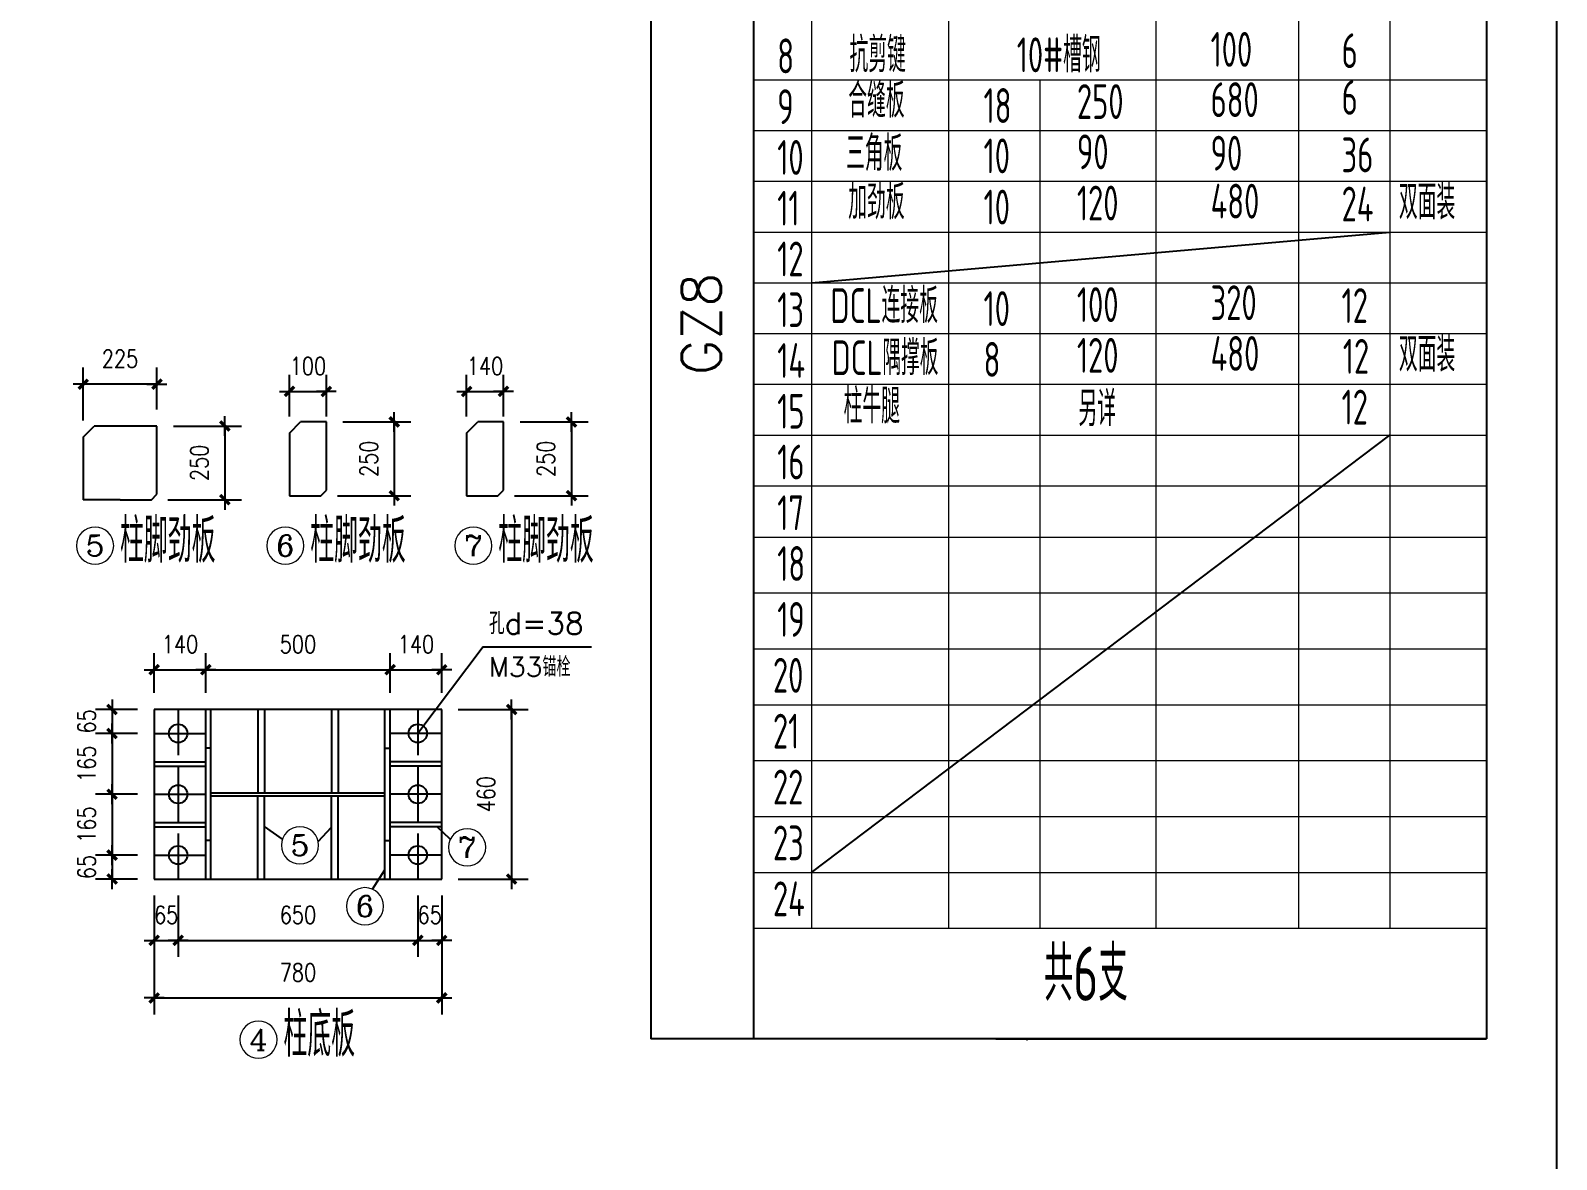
# Model space of a CAD drawing. Header units: millimetres. Extents: x 2451220 to 4527627, y -5186613 to -1639140.
# Drawn here: x 2491693 to 2499972, y -1801438 to -1795313 of the extents above; entities that cross this region are included whole.
import ezdxf
from ezdxf.enums import TextEntityAlignment as Align

# ---------------------------------------------------------------- set-up
doc = ezdxf.new("R2010")
doc.units = ezdxf.units.MM
doc.header["$LTSCALE"] = 1000
doc.header["$PDMODE"] = 34
doc.linetypes.add('CENTER', pattern=[50.8, 31.75, -6.35, 6.35, -6.35])
doc.layers.add('轴线层', color=1, linetype='CENTER', lineweight=15)
doc.layers.add('钢架', color=7, linetype='Continuous', lineweight=25)
doc.styles.add('COMPLEX', font='COMPLEX')
doc.styles.add('DIM_FONT', font='simplex.shx', dxfattribs={"width": 0.8, "bigfont": 'hztxt.shx'})
doc.styles.add('hz', font='gbenor.shx', dxfattribs={"width": 0.75, "height": 100, "bigfont": 'gbcbig.shx'})
doc.styles.get("Standard").update_dxf_attribs({"font": 'txt', "bigfont": 'gbcbig.shx'})
doc.dimstyles.new('WGH(2)', dxfattribs={"dimscale": 1.2, "dimtxt": 100, "dimasz": 0.5, "dimexe": 75, "dimexo": 75, "dimgap": 75, "dimtad": 1, "dimdec": 0, "dimlfac": 0.5, "dimzin": 0, "dimdsep": 46, "dimtxsty": 'DIM_FONT', "dimblk1": '_DIMX', "dimblk2": '_DIMX', "dimsah": 1, "dimcen": 0.09, "dimclrd": 3, "dimclre": 3, "dimclrt": 7, "dimadec": 0, "dimazin": 0, "dimtfac": 1, "dimtdec": 0, "dimtix": 1, "dimtmove": 2, "dimatfit": 3, "dimldrblk": '_DIMX', "dimfxl": 1, "dimtolj": 1, "dimtzin": 0, "dimarcsym": 0})

# ---------------------------------------------------------------- blocks, each defined once
blk = doc.blocks.new('_DIMX')
blk.add_line((-150, 0), (150, 0))
at = {"const_width": 50}
blk.add_lwpolyline([(-70, -70), (70, 70)], dxfattribs=at)
blk = doc.blocks.new('*D2319')
at = {"color": 3, "lineweight": -2}
for p, q in [((2492363.8, -1800006.9), (2492363.8, -1800339.6)), ((2492493.8, -1800006.9), (2492493.8, -1800339.6)), ((2492363.4, -1800249.6), (2492363.1, -1800249.6)), ((2492363.8, -1800249.6), (2492493.8, -1800249.6)), ((2492494.1, -1800249.6), (2492494.5, -1800249.6))]:
    blk.add_line(p, q, dxfattribs=at)
at = {"layer": 'Defpoints', "color": 0}
for p in [(2492363.8, -1799916.9), (2492493.8, -1799916.9), (2492493.8, -1800249.6)]:
    blk.add_point(p, dxfattribs=at)
at = {"color": 3, "lineweight": -2, "xscale": 0.36, "yscale": 0.36, "zscale": 0.36}
blk.add_blockref('_DIMX', (2492363.8, -1800249.6), dxfattribs=at)
at = {"color": 3, "lineweight": -2, "xscale": 0.36, "yscale": 0.36, "zscale": 0.36, "rotation": 180}
blk.add_blockref('_DIMX', (2492493.8, -1800249.6), dxfattribs=at)
at = {"color": 7, "insert": (2492428.8, -1800111.6), "char_height": 96, "attachment_point": 5, "style": 'DIM_FONT'}
blk.add_mtext('\\A1;65', dxfattribs=at)
blk = doc.blocks.new('*D2320')
at = {"color": 3, "lineweight": -2}
for p, q in [((2492493.8, -1800006.9), (2492493.8, -1800339.6)), ((2493793.8, -1800006.9), (2493793.8, -1800339.6)), ((2492494.1, -1800249.6), (2493793.4, -1800249.6))]:
    blk.add_line(p, q, dxfattribs=at)
at = {"layer": 'Defpoints', "color": 0}
for p in [(2492493.8, -1799916.9), (2493793.8, -1799916.9), (2493793.8, -1800249.6)]:
    blk.add_point(p, dxfattribs=at)
at = {"color": 3, "lineweight": -2, "xscale": 0.36, "yscale": 0.36, "zscale": 0.36, "rotation": 180}
blk.add_blockref('_DIMX', (2492493.8, -1800249.6), dxfattribs=at)
at = {"color": 3, "lineweight": -2, "xscale": 0.36, "yscale": 0.36, "zscale": 0.36}
blk.add_blockref('_DIMX', (2493793.8, -1800249.6), dxfattribs=at)
at = {"color": 7, "insert": (2493143.8, -1800111.6), "char_height": 96, "attachment_point": 5, "style": 'DIM_FONT'}
blk.add_mtext('\\A1;650', dxfattribs=at)
blk = doc.blocks.new('*D2321')
at = {"color": 3, "lineweight": -2}
for p, q in [((2493793.8, -1800006.9), (2493793.8, -1800339.6)), ((2493923.8, -1800006.9), (2493923.8, -1800339.6)), ((2493793.4, -1800249.6), (2493793.1, -1800249.6)), ((2493793.8, -1800249.6), (2493923.8, -1800249.6)), ((2493924.1, -1800249.6), (2493924.5, -1800249.6))]:
    blk.add_line(p, q, dxfattribs=at)
at = {"layer": 'Defpoints', "color": 0}
for p in [(2493793.8, -1799916.9), (2493923.8, -1799916.9), (2493923.8, -1800249.6)]:
    blk.add_point(p, dxfattribs=at)
at = {"color": 3, "lineweight": -2, "xscale": 0.36, "yscale": 0.36, "zscale": 0.36}
blk.add_blockref('_DIMX', (2493793.8, -1800249.6), dxfattribs=at)
at = {"color": 3, "lineweight": -2, "xscale": 0.36, "yscale": 0.36, "zscale": 0.36, "rotation": 180}
blk.add_blockref('_DIMX', (2493923.8, -1800249.6), dxfattribs=at)
at = {"color": 7, "insert": (2493858.8, -1800111.6), "char_height": 96, "attachment_point": 5, "style": 'DIM_FONT'}
blk.add_mtext('\\A1;65', dxfattribs=at)
blk = doc.blocks.new('*D2322')
at = {"color": 3, "lineweight": -2}
for p, q in [((2492273.8, -1798996.9), (2492045.4, -1798996.9)), ((2492135.4, -1798996.5), (2492135.4, -1798996.1)), ((2492135.4, -1798996.9), (2492135.4, -1799126.9)), ((2492273.8, -1799126.9), (2492045.4, -1799126.9)), ((2492135.4, -1799127.2), (2492135.4, -1799127.6))]:
    blk.add_line(p, q, dxfattribs=at)
at = {"layer": 'Defpoints', "color": 0}
for p in [(2492363.8, -1798996.9), (2492135.4, -1799126.9), (2492363.8, -1799126.9)]:
    blk.add_point(p, dxfattribs=at)
at = {"color": 3, "lineweight": -2, "xscale": 0.36, "yscale": 0.36, "zscale": 0.36}
for p, rotation in [((2492135.4, -1798996.9), 270), ((2492135.4, -1799126.9), 90)]:
    blk.add_blockref('_DIMX', p, dxfattribs=dict(at, rotation=rotation))
at = {"color": 7, "insert": (2491997.4, -1799061.9), "char_height": 96, "attachment_point": 5, "rotation": 90, "style": 'DIM_FONT'}
blk.add_mtext('\\A1;65', dxfattribs=at)
blk = doc.blocks.new('*D2323')
at = {"color": 3, "lineweight": -2}
for p, q in [((2492273.8, -1799126.9), (2492045.4, -1799126.9)), ((2492135.4, -1799126.5), (2492135.4, -1799126.1)), ((2492135.4, -1799126.9), (2492135.4, -1799456.9)), ((2492273.8, -1799456.9), (2492045.4, -1799456.9)), ((2492135.4, -1799457.2), (2492135.4, -1799457.6))]:
    blk.add_line(p, q, dxfattribs=at)
at = {"layer": 'Defpoints', "color": 0}
for p in [(2492363.8, -1799126.9), (2492135.4, -1799456.9), (2492363.8, -1799456.9)]:
    blk.add_point(p, dxfattribs=at)
at = {"color": 3, "lineweight": -2, "xscale": 0.36, "yscale": 0.36, "zscale": 0.36}
for p, rotation in [((2492135.4, -1799126.9), 270), ((2492135.4, -1799456.9), 90)]:
    blk.add_blockref('_DIMX', p, dxfattribs=dict(at, rotation=rotation))
at = {"color": 7, "insert": (2491997.4, -1799291.9), "char_height": 96, "attachment_point": 5, "rotation": 90, "style": 'DIM_FONT'}
blk.add_mtext('\\A1;165', dxfattribs=at)
blk = doc.blocks.new('*D2324')
at = {"color": 3, "lineweight": -2}
for p, q in [((2492273.8, -1799456.9), (2492045.4, -1799456.9)), ((2492135.4, -1799456.5), (2492135.4, -1799456.1)), ((2492135.4, -1799456.9), (2492135.4, -1799786.9)), ((2492273.8, -1799786.9), (2492045.4, -1799786.9)), ((2492135.4, -1799787.2), (2492135.4, -1799787.6))]:
    blk.add_line(p, q, dxfattribs=at)
at = {"layer": 'Defpoints', "color": 0}
for p in [(2492363.8, -1799456.9), (2492135.4, -1799786.9), (2492363.8, -1799786.9)]:
    blk.add_point(p, dxfattribs=at)
at = {"color": 3, "lineweight": -2, "xscale": 0.36, "yscale": 0.36, "zscale": 0.36}
for p, rotation in [((2492135.4, -1799456.9), 270), ((2492135.4, -1799786.9), 90)]:
    blk.add_blockref('_DIMX', p, dxfattribs=dict(at, rotation=rotation))
at = {"color": 7, "insert": (2491997.4, -1799621.9), "char_height": 96, "attachment_point": 5, "rotation": 90, "style": 'DIM_FONT'}
blk.add_mtext('\\A1;165', dxfattribs=at)
blk = doc.blocks.new('*D2325')
at = {"color": 3, "lineweight": -2}
for p, q in [((2492273.8, -1799786.9), (2492045.4, -1799786.9)), ((2492135.4, -1799786.5), (2492135.4, -1799786.1)), ((2492135.4, -1799786.9), (2492135.4, -1799916.9)), ((2492273.8, -1799916.9), (2492045.4, -1799916.9)), ((2492135.4, -1799917.2), (2492135.4, -1799917.6))]:
    blk.add_line(p, q, dxfattribs=at)
at = {"layer": 'Defpoints', "color": 0}
for p in [(2492363.8, -1799786.9), (2492135.4, -1799916.9), (2492363.8, -1799916.9)]:
    blk.add_point(p, dxfattribs=at)
at = {"color": 3, "lineweight": -2, "xscale": 0.36, "yscale": 0.36, "zscale": 0.36}
for p, rotation in [((2492135.4, -1799786.9), 270), ((2492135.4, -1799916.9), 90)]:
    blk.add_blockref('_DIMX', p, dxfattribs=dict(at, rotation=rotation))
at = {"color": 7, "insert": (2491997.4, -1799851.9), "char_height": 96, "attachment_point": 5, "rotation": 90, "style": 'DIM_FONT'}
blk.add_mtext('\\A1;65', dxfattribs=at)
blk = doc.blocks.new('*D2326')
at = {"color": 3, "lineweight": -2}
for p, q in [((2492363.8, -1798906.9), (2492363.8, -1798691.2)), ((2492643.8, -1798906.9), (2492643.8, -1798691.2)), ((2492363.4, -1798781.2), (2492363.1, -1798781.2)), ((2492363.8, -1798781.2), (2492643.8, -1798781.2)), ((2492644.1, -1798781.2), (2492644.5, -1798781.2))]:
    blk.add_line(p, q, dxfattribs=at)
at = {"layer": 'Defpoints', "color": 0}
for p in [(2492643.8, -1798781.2), (2492363.8, -1798996.9), (2492643.8, -1798996.9)]:
    blk.add_point(p, dxfattribs=at)
at = {"color": 3, "lineweight": -2, "xscale": 0.36, "yscale": 0.36, "zscale": 0.36}
blk.add_blockref('_DIMX', (2492363.8, -1798781.2), dxfattribs=at)
at = {"color": 3, "lineweight": -2, "xscale": 0.36, "yscale": 0.36, "zscale": 0.36, "rotation": 180}
blk.add_blockref('_DIMX', (2492643.8, -1798781.2), dxfattribs=at)
at = {"color": 7, "insert": (2492503.8, -1798643.2), "char_height": 96, "attachment_point": 5, "style": 'DIM_FONT'}
blk.add_mtext('\\A1;140', dxfattribs=at)
blk = doc.blocks.new('*D2327')
at = {"color": 3, "lineweight": -2}
for p, q in [((2492643.8, -1798906.9), (2492643.8, -1798691.2)), ((2493643.8, -1798906.9), (2493643.8, -1798691.2)), ((2492644.1, -1798781.2), (2493643.4, -1798781.2))]:
    blk.add_line(p, q, dxfattribs=at)
at = {"layer": 'Defpoints', "color": 0}
for p in [(2493643.8, -1798781.2), (2492643.8, -1798996.9), (2493643.8, -1798996.9)]:
    blk.add_point(p, dxfattribs=at)
at = {"color": 3, "lineweight": -2, "xscale": 0.36, "yscale": 0.36, "zscale": 0.36, "rotation": 180}
blk.add_blockref('_DIMX', (2492643.8, -1798781.2), dxfattribs=at)
at = {"color": 3, "lineweight": -2, "xscale": 0.36, "yscale": 0.36, "zscale": 0.36}
blk.add_blockref('_DIMX', (2493643.8, -1798781.2), dxfattribs=at)
at = {"color": 7, "insert": (2493143.8, -1798643.2), "char_height": 96, "attachment_point": 5, "style": 'DIM_FONT'}
blk.add_mtext('\\A1;500', dxfattribs=at)
blk = doc.blocks.new('*D2328')
at = {"color": 3, "lineweight": -2}
for p, q in [((2493643.8, -1798906.9), (2493643.8, -1798691.2)), ((2493923.8, -1798906.9), (2493923.8, -1798691.2)), ((2493643.4, -1798781.2), (2493643.1, -1798781.2)), ((2493643.8, -1798781.2), (2493923.8, -1798781.2)), ((2493924.1, -1798781.2), (2493924.5, -1798781.2))]:
    blk.add_line(p, q, dxfattribs=at)
at = {"layer": 'Defpoints', "color": 0}
for p in [(2493923.8, -1798781.2), (2493643.8, -1798996.9), (2493923.8, -1798996.9)]:
    blk.add_point(p, dxfattribs=at)
at = {"color": 3, "lineweight": -2, "xscale": 0.36, "yscale": 0.36, "zscale": 0.36}
blk.add_blockref('_DIMX', (2493643.8, -1798781.2), dxfattribs=at)
at = {"color": 3, "lineweight": -2, "xscale": 0.36, "yscale": 0.36, "zscale": 0.36, "rotation": 180}
blk.add_blockref('_DIMX', (2493923.8, -1798781.2), dxfattribs=at)
at = {"color": 7, "insert": (2493783.8, -1798643.2), "char_height": 96, "attachment_point": 5, "style": 'DIM_FONT'}
blk.add_mtext('\\A1;140', dxfattribs=at)
blk = doc.blocks.new('*D2329')
at = {"color": 3, "lineweight": -2}
for p, q in [((2494013.8, -1798996.9), (2494392.8, -1798996.9)), ((2494302.8, -1798997.2), (2494302.8, -1799916.5)), ((2494013.8, -1799916.9), (2494392.8, -1799916.9))]:
    blk.add_line(p, q, dxfattribs=at)
at = {"layer": 'Defpoints', "color": 0}
for p in [(2493923.8, -1798996.9), (2493923.8, -1799916.9), (2494302.8, -1799916.9)]:
    blk.add_point(p, dxfattribs=at)
at = {"color": 3, "lineweight": -2, "xscale": 0.36, "yscale": 0.36, "zscale": 0.36}
for p, rotation in [((2494302.8, -1798996.9), 90), ((2494302.8, -1799916.9), 270)]:
    blk.add_blockref('_DIMX', p, dxfattribs=dict(at, rotation=rotation))
at = {"color": 7, "insert": (2494164.8, -1799456.9), "char_height": 96, "attachment_point": 5, "rotation": 90, "style": 'DIM_FONT'}
blk.add_mtext('\\A1;460', dxfattribs=at)
blk = doc.blocks.new('*D2330')
at = {"color": 3, "lineweight": -2}
for p, q in [((2492363.8, -1800006.9), (2492363.8, -1800652)), ((2493923.8, -1800006.9), (2493923.8, -1800652)), ((2492364.1, -1800562), (2493923.4, -1800562))]:
    blk.add_line(p, q, dxfattribs=at)
at = {"layer": 'Defpoints', "color": 0}
for p in [(2492363.8, -1799916.9), (2493923.8, -1799916.9), (2493923.8, -1800562)]:
    blk.add_point(p, dxfattribs=at)
at = {"color": 3, "lineweight": -2, "xscale": 0.36, "yscale": 0.36, "zscale": 0.36, "rotation": 180}
blk.add_blockref('_DIMX', (2492363.8, -1800562), dxfattribs=at)
at = {"color": 3, "lineweight": -2, "xscale": 0.36, "yscale": 0.36, "zscale": 0.36}
blk.add_blockref('_DIMX', (2493923.8, -1800562), dxfattribs=at)
at = {"color": 7, "insert": (2493143.8, -1800424), "char_height": 96, "attachment_point": 5, "style": 'DIM_FONT'}
blk.add_mtext('\\A1;780', dxfattribs=at)
blk = doc.blocks.new('*D2345')
at = {"color": 3, "lineweight": -2}
for p, q in [((2492468.6, -1797458.8), (2492837.1, -1797458.8)), ((2492747.1, -1797459.1), (2492747.1, -1797858.4)), ((2492438.6, -1797858.8), (2492837.1, -1797858.8))]:
    blk.add_line(p, q, dxfattribs=at)
at = {"layer": 'Defpoints', "color": 0}
for p in [(2492378.6, -1797458.8), (2492348.6, -1797858.8), (2492747.1, -1797858.8)]:
    blk.add_point(p, dxfattribs=at)
at = {"color": 3, "lineweight": -2, "xscale": 0.36, "yscale": 0.36, "zscale": 0.36}
for p, rotation in [((2492747.1, -1797458.8), 90), ((2492747.1, -1797858.8), 270)]:
    blk.add_blockref('_DIMX', p, dxfattribs=dict(at, rotation=rotation))
at = {"color": 7, "insert": (2492609.1, -1797658.8), "char_height": 96, "attachment_point": 5, "rotation": 90, "style": 'DIM_FONT'}
blk.add_mtext('\\A1;250', dxfattribs=at)
blk = doc.blocks.new('*D2346')
at = {"color": 3, "lineweight": -2}
for p, q in [((2493387.9, -1797436.8), (2493756.4, -1797436.8)), ((2493666.4, -1797437.2), (2493666.4, -1797836.5)), ((2493357.9, -1797836.8), (2493756.4, -1797836.8))]:
    blk.add_line(p, q, dxfattribs=at)
at = {"layer": 'Defpoints', "color": 0}
for p in [(2493297.9, -1797436.8), (2493267.9, -1797836.8), (2493666.4, -1797836.8)]:
    blk.add_point(p, dxfattribs=at)
at = {"color": 3, "lineweight": -2, "xscale": 0.36, "yscale": 0.36, "zscale": 0.36}
for p, rotation in [((2493666.4, -1797436.8), 90), ((2493666.4, -1797836.8), 270)]:
    blk.add_blockref('_DIMX', p, dxfattribs=dict(at, rotation=rotation))
at = {"color": 7, "insert": (2493528.4, -1797636.8), "char_height": 96, "attachment_point": 5, "rotation": 90, "style": 'DIM_FONT'}
blk.add_mtext('\\A1;250', dxfattribs=at)
blk = doc.blocks.new('*D2347')
at = {"color": 3, "lineweight": -2}
for p, q in [((2493097.9, -1797406.8), (2493097.9, -1797181.2)), ((2493297.9, -1797406.8), (2493297.9, -1797181.2)), ((2493097.5, -1797271.2), (2493097.2, -1797271.2)), ((2493097.9, -1797271.2), (2493297.9, -1797271.2)), ((2493298.3, -1797271.2), (2493298.6, -1797271.2))]:
    blk.add_line(p, q, dxfattribs=at)
at = {"layer": 'Defpoints', "color": 0}
for p in [(2493297.9, -1797271.2), (2493097.9, -1797496.8), (2493297.9, -1797496.8)]:
    blk.add_point(p, dxfattribs=at)
at = {"color": 3, "lineweight": -2, "xscale": 0.36, "yscale": 0.36, "zscale": 0.36}
blk.add_blockref('_DIMX', (2493097.9, -1797271.2), dxfattribs=at)
at = {"color": 3, "lineweight": -2, "xscale": 0.36, "yscale": 0.36, "zscale": 0.36, "rotation": 180}
blk.add_blockref('_DIMX', (2493297.9, -1797271.2), dxfattribs=at)
at = {"color": 7, "insert": (2493197.9, -1797133.2), "char_height": 96, "attachment_point": 5, "style": 'DIM_FONT'}
blk.add_mtext('\\A1;100', dxfattribs=at)
blk = doc.blocks.new('*D2348')
at = {"color": 3, "lineweight": -2}
for p, q in [((2491978.6, -1797428.8), (2491978.6, -1797141.9)), ((2492378.6, -1797368.8), (2492378.6, -1797141.9)), ((2492378.3, -1797231.9), (2491979, -1797231.9))]:
    blk.add_line(p, q, dxfattribs=at)
at = {"layer": 'Defpoints', "color": 0}
for p in [(2491978.6, -1797231.9), (2492378.6, -1797458.8), (2491978.6, -1797518.8)]:
    blk.add_point(p, dxfattribs=at)
at = {"color": 3, "lineweight": -2, "xscale": 0.36, "yscale": 0.36, "zscale": 0.36, "rotation": 180}
blk.add_blockref('_DIMX', (2491978.6, -1797231.9), dxfattribs=at)
at = {"color": 3, "lineweight": -2, "xscale": 0.36, "yscale": 0.36, "zscale": 0.36}
blk.add_blockref('_DIMX', (2492378.6, -1797231.9), dxfattribs=at)
at = {"color": 7, "insert": (2492178.6, -1797093.9), "char_height": 96, "attachment_point": 5, "style": 'DIM_FONT'}
blk.add_mtext('\\A1;225', dxfattribs=at)
blk = doc.blocks.new('*D2349')
at = {"color": 3, "lineweight": -2}
for p, q in [((2494349, -1797436.8), (2494717.5, -1797436.8)), ((2494627.5, -1797437.2), (2494627.5, -1797836.5)), ((2494319, -1797836.8), (2494717.5, -1797836.8))]:
    blk.add_line(p, q, dxfattribs=at)
at = {"layer": 'Defpoints', "color": 0}
for p in [(2494259, -1797436.8), (2494229, -1797836.8), (2494627.5, -1797836.8)]:
    blk.add_point(p, dxfattribs=at)
at = {"color": 3, "lineweight": -2, "xscale": 0.36, "yscale": 0.36, "zscale": 0.36}
for p, rotation in [((2494627.5, -1797436.8), 90), ((2494627.5, -1797836.8), 270)]:
    blk.add_blockref('_DIMX', p, dxfattribs=dict(at, rotation=rotation))
at = {"color": 7, "insert": (2494489.5, -1797636.8), "char_height": 96, "attachment_point": 5, "rotation": 90, "style": 'DIM_FONT'}
blk.add_mtext('\\A1;250', dxfattribs=at)
blk = doc.blocks.new('*D2350')
at = {"color": 3, "lineweight": -2}
for p, q in [((2494059, -1797406.8), (2494059, -1797181.2)), ((2494259, -1797406.8), (2494259, -1797181.2)), ((2494058.6, -1797271.2), (2494058.3, -1797271.2)), ((2494059, -1797271.2), (2494259, -1797271.2)), ((2494259.3, -1797271.2), (2494259.7, -1797271.2))]:
    blk.add_line(p, q, dxfattribs=at)
at = {"layer": 'Defpoints', "color": 0}
for p in [(2494259, -1797271.2), (2494059, -1797496.8), (2494259, -1797496.8)]:
    blk.add_point(p, dxfattribs=at)
at = {"color": 3, "lineweight": -2, "xscale": 0.36, "yscale": 0.36, "zscale": 0.36}
blk.add_blockref('_DIMX', (2494059, -1797271.2), dxfattribs=at)
at = {"color": 3, "lineweight": -2, "xscale": 0.36, "yscale": 0.36, "zscale": 0.36, "rotation": 180}
blk.add_blockref('_DIMX', (2494259, -1797271.2), dxfattribs=at)
at = {"color": 7, "insert": (2494159, -1797133.2), "char_height": 96, "attachment_point": 5, "style": 'DIM_FONT'}
blk.add_mtext('\\A1;140', dxfattribs=at)
blk = doc.blocks.new('轴线标号')
at = {"lineweight": 13}
blk.add_circle((0, 0), 0.5, dxfattribs=at)
at = {"layer": '钢架', "lineweight": 13, "style": 'COMPLEX', "width": 1.041667}
blk.add_attdef('A', text='', height=0.56, dxfattribs=at).set_placement((-0.25, -0.28), (0.25, -0.28), align=Align.FIT)

msp = doc.modelspace()

# ---------------------------------------------------------------- linework, layer by layer
at = {"color": 1}
for p, q in [((2495058.8, -1792735.9), (2495058.8, -1800783.7)), ((2495617.8, -1800783.7), (2495617.8, -1793376.6))]:
    msp.add_line(p, q, dxfattribs=at)
for p, q in [((2499592, -1792735.9), (2499592, -1800783.7)), ((2495929.8, -1796681.7), (2499068, -1796406.3)), ((2491978.6, -1797518.8), (2492038.6, -1797458.8)), ((2492378.6, -1797458.8), (2492038.6, -1797458.8)), ((2492378.6, -1797828.8), (2492378.6, -1797458.8)), ((2493097.9, -1797496.8), (2493157.9, -1797436.8)), ((2493297.9, -1797436.8), (2493157.9, -1797436.8)), ((2493297.9, -1797806.8), (2493297.9, -1797436.8)), ((2494059, -1797496.8), (2494119, -1797436.8)), ((2494259, -1797436.8), (2494119, -1797436.8)), ((2494259, -1797806.8), (2494259, -1797436.8)), ((2491978.6, -1797518.8), (2491978.6, -1797858.8)), ((2493097.9, -1797496.8), (2493097.9, -1797836.8)), ((2494059, -1797496.8), (2494059, -1797836.8)), ((2495929.8, -1799880.7), (2499068, -1797508)), ((2493267.9, -1797836.8), (2493297.9, -1797806.8)), ((2494229, -1797836.8), (2494259, -1797806.8)), ((2492178.6, -1797858.8), (2491978.6, -1797858.8)), ((2492178.6, -1797858.8), (2492348.6, -1797858.8)), ((2492348.6, -1797858.8), (2492378.6, -1797828.8)), ((2493097.9, -1797836.8), (2493267.9, -1797836.8)), ((2494059, -1797836.8), (2494229, -1797836.8)), ((2494148.1, -1798657.3), (2493793.8, -1799126.9)), ((2494148.1, -1798657.3), (2494736.9, -1798657.3)), ((2492363.8, -1798996.9), (2492363.8, -1799916.9)), ((2493923.8, -1798996.9), (2492363.8, -1798996.9)), ((2492493.8, -1798996.9), (2492493.8, -1799244.9)), ((2492643.8, -1799916.9), (2492643.8, -1798996.9)), ((2492671.8, -1799916.9), (2492671.8, -1798996.9)), ((2492925.8, -1798996.9), (2492925.8, -1799448.9)), ((2492961.8, -1798996.9), (2492961.8, -1799448.9)), ((2493325.8, -1798996.9), (2493325.8, -1799448.9)), ((2493361.8, -1798996.9), (2493361.8, -1799448.9)), ((2493615.8, -1799916.9), (2493615.8, -1798996.9)), ((2493643.8, -1799916.9), (2493643.8, -1798996.9)), ((2493793.8, -1798996.9), (2493793.8, -1799244.9)), ((2493923.8, -1799916.9), (2493923.8, -1798996.9)), ((2492363.8, -1799126.9), (2492643.8, -1799126.9)), ((2493923.8, -1799126.9), (2493643.8, -1799126.9)), ((2492671.8, -1799206.9), (2492643.8, -1799206.9)), ((2493615.8, -1799206.9), (2493643.8, -1799206.9)), ((2492363.8, -1799280.5), (2492643.8, -1799280.5)), ((2492363.8, -1799304.5), (2492643.8, -1799304.5)), ((2492493.8, -1799304.5), (2492493.8, -1799609.2)), ((2493923.8, -1799280.5), (2493643.8, -1799280.5)), ((2493923.8, -1799304.5), (2493643.8, -1799304.5)), ((2493793.8, -1799304.5), (2493793.8, -1799609.2)), ((2492363.8, -1799456.9), (2492643.8, -1799456.9)), ((2492671.8, -1799448.9), (2493615.8, -1799448.9)), ((2492671.8, -1799464.9), (2493615.8, -1799464.9)), ((2492925.8, -1799916.9), (2492925.8, -1799464.9)), ((2492961.8, -1799916.9), (2492961.8, -1799464.9)), ((2493325.8, -1799916.9), (2493325.8, -1799464.9)), ((2493361.8, -1799916.9), (2493361.8, -1799464.9)), ((2493923.8, -1799456.9), (2493643.8, -1799456.9)), ((2492363.8, -1799609.2), (2492643.8, -1799609.2)), ((2492363.8, -1799633.2), (2492643.8, -1799633.2)), ((2493059.3, -1799700.6), (2492961.8, -1799631.4)), ((2493253.4, -1799712.6), (2493325.8, -1799635)), ((2493923.8, -1799609.2), (2493643.8, -1799609.2)), ((2493923.8, -1799633.2), (2493643.8, -1799633.2)), ((2493970.5, -1799701.2), (2493899.9, -1799633.2)), ((2492493.8, -1799668.9), (2492493.8, -1799916.9)), ((2492671.8, -1799706.9), (2492643.8, -1799706.9)), ((2493615.8, -1799706.9), (2493643.8, -1799706.9)), ((2493793.8, -1799668.9), (2493793.8, -1799916.9)), ((2492363.8, -1799786.9), (2492643.8, -1799786.9)), ((2493923.8, -1799786.9), (2493643.8, -1799786.9)), ((2493548.1, -1799972.2), (2493615.8, -1799867.5)), ((2492363.8, -1799916.9), (2493923.8, -1799916.9)), ((2496930.8, -1800783.7), (2499592, -1800783.7))]:
    msp.add_line(p, q)
at = {"lineweight": -3}
msp.add_line((2499592, -1800783.7), (2495058.8, -1800783.7), dxfattribs=at)
msp.add_lwpolyline([(2499972, -1801956.2), (2483552.7, -1801956.2), (2483552.7, -1788999.2), (2499972, -1788999.2)], close=True)
for centre in [(2492493.8, -1799126.9), (2493793.8, -1799126.9), (2492493.8, -1799456.9), (2493793.8, -1799456.9), (2492493.8, -1799786.9), (2493793.8, -1799786.9)]:
    msp.add_circle(centre, 50)
at = {"layer": '钢架', "lineweight": 13}
for p, q in [((2495929.8, -1792735.9), (2495929.8, -1800183.9)), ((2496673.4, -1792735.9), (2496673.4, -1798389.8)), ((2497798.8, -1792735.9), (2497798.8, -1798667.9)), ((2498572.8, -1792735.9), (2498572.8, -1800183.9)), ((2499068, -1792735.9), (2499068, -1800183.9)), ((2495617.8, -1795580), (2499592, -1795580)), ((2497169.3, -1795580), (2497169.3, -1796130.9)), ((2495617.8, -1795855.5), (2499592, -1795855.5)), ((2495617.8, -1796130.9), (2499592, -1796130.9)), ((2495617.8, -1796130.9), (2499592, -1796130.9)), ((2495617.8, -1796130.9), (2499592, -1796130.9)), ((2495617.8, -1796130.9), (2499592, -1796130.9)), ((2497169.3, -1796130.9), (2497169.3, -1798334.6)), ((2497169.3, -1796130.9), (2497169.3, -1800183.9)), ((2495617.8, -1796406.3), (2499592, -1796406.3)), ((2495617.8, -1796406.3), (2499592, -1796406.3)), ((2495617.8, -1796681.7), (2499592, -1796681.7)), ((2495617.8, -1796681.7), (2499592, -1796681.7)), ((2495617.8, -1796681.7), (2499592, -1796681.7)), ((2495617.8, -1796681.7), (2499592, -1796681.7)), ((2497169.3, -1796909.6), (2497169.3, -1796931.7)), ((2495617.8, -1796957.2), (2499592, -1796957.2)), ((2495617.8, -1796957.2), (2499592, -1796957.2)), ((2495617.8, -1797232.6), (2499592, -1797232.6)), ((2495617.8, -1797232.6), (2499592, -1797232.6)), ((2495617.8, -1797232.6), (2499592, -1797232.6)), ((2495617.8, -1797232.6), (2499592, -1797232.6)), ((2495617.8, -1797508), (2499592, -1797508)), ((2495617.8, -1797508), (2499592, -1797508)), ((2495617.8, -1797508), (2499592, -1797508)), ((2495617.8, -1797508), (2499592, -1797508)), ((2495617.8, -1797783.4), (2499592, -1797783.4)), ((2495617.8, -1797783.4), (2499592, -1797783.4)), ((2495617.8, -1797783.4), (2499592, -1797783.4)), ((2495617.8, -1797783.4), (2499592, -1797783.4)), ((2495617.8, -1798061.5), (2499592, -1798061.5)), ((2495617.8, -1798364.7), (2499592, -1798364.7)), ((2495617.8, -1798364.7), (2499592, -1798364.7)), ((2495617.8, -1798364.7), (2499592, -1798364.7)), ((2495617.8, -1798364.7), (2499592, -1798364.7)), ((2495617.8, -1798364.7), (2499592, -1798364.7)), ((2496673.4, -1798389.8), (2496673.4, -1800183.9)), ((2495617.8, -1798667.9), (2499592, -1798667.9)), ((2497798.8, -1798660.5), (2497798.8, -1800183.9)), ((2497798.8, -1798667.9), (2497798.8, -1800183.9)), ((2495617.8, -1798971.1), (2499592, -1798971.1)), ((2497798.8, -1798963.7), (2497798.8, -1800183.9)), ((2495617.8, -1799274.3), (2499592, -1799274.3)), ((2495617.8, -1799274.3), (2499592, -1799274.3)), ((2497798.8, -1799274.3), (2497798.8, -1799901.8)), ((2495617.8, -1799577.5), (2499592, -1799577.5)), ((2495617.8, -1799880.7), (2499592, -1799880.7)), ((2495617.8, -1800183.9), (2499592, -1800183.9)), ((2497098, -1800783.7), (2497098, -1800792.4))]:
    msp.add_line(p, q, dxfattribs=at)

# ---------------------------------------------------------------- block references
ref = msp.add_blockref('轴线标号', (2492043.1, -1798108.3), dxfattribs=dict(xscale=-201.8218843135983, yscale=201.8218843135983, zscale=201.8218843136332))
ref.add_attrib('A', '5', dxfattribs={"layer": '钢架', "lineweight": 13, "height": 113, "style": 'COMPLEX', "width": 1.339286}).set_placement((2491992.7, -1798164.8), (2492093.6, -1798164.8), align=Align.FIT)
ref = msp.add_blockref('轴线标号', (2493075.3, -1798108.3), dxfattribs=dict(xscale=-201.8218843135983, yscale=201.8218843135983, zscale=201.8218843136332))
ref.add_attrib('A', '6', dxfattribs={"layer": '钢架', "lineweight": 13, "height": 113, "style": 'COMPLEX', "width": 1.339286}).set_placement((2493024.9, -1798164.8), (2493125.8, -1798164.8), align=Align.FIT)
ref = msp.add_blockref('轴线标号', (2494095.3, -1798108.3), dxfattribs=dict(xscale=-201.8218843135983, yscale=201.8218843135983, zscale=201.8218843136332))
ref.add_attrib('A', '7', dxfattribs={"layer": '钢架', "lineweight": 13, "height": 113, "style": 'COMPLEX', "width": 1.339286}).set_placement((2494044.9, -1798164.8), (2494145.8, -1798164.8), align=Align.FIT)
ref = msp.add_blockref('轴线标号', (2493154.7, -1799733.7), dxfattribs=dict(xscale=-201.8218843135983, yscale=201.8218843135983, zscale=201.8218843136332))
ref.add_attrib('A', '5', dxfattribs={"layer": '钢架', "lineweight": 13, "height": 113, "style": 'COMPLEX', "width": 1.339286}).set_placement((2493104.2, -1799790.2), (2493205.1, -1799790.2), align=Align.FIT)
ref = msp.add_blockref('轴线标号', (2494061.6, -1799744.5), dxfattribs=dict(xscale=-201.8218843135983, yscale=201.8218843135983, zscale=201.8218843136332))
ref.add_attrib('A', '7', dxfattribs={"layer": '钢架', "lineweight": 13, "height": 113, "style": 'COMPLEX', "width": 1.339286}).set_placement((2494011.2, -1799801), (2494112.1, -1799801), align=Align.FIT)
ref = msp.add_blockref('轴线标号', (2493507.4, -1800064.5), dxfattribs=dict(xscale=-201.8218843135983, yscale=201.8218843135983, zscale=201.8218843136332))
ref.add_attrib('A', '6', dxfattribs={"layer": '钢架', "lineweight": 13, "height": 113, "style": 'COMPLEX', "width": 1.339286}).set_placement((2493456.9, -1800121), (2493557.8, -1800121), align=Align.FIT)
ref = msp.add_blockref('轴线标号', (2492929.8, -1800788.2), dxfattribs=dict(xscale=-201.8218843135983, yscale=201.8218843135983, zscale=201.8218843136332))
ref.add_attrib('A', '4', dxfattribs={"layer": '钢架', "lineweight": 13, "height": 113, "style": 'COMPLEX', "width": 1.171875}).set_placement((2492879.4, -1800844.7), (2492980.3, -1800844.7), align=Align.FIT)

# ---------------------------------------------------------------- texts
at = {"layer": '轴线层', "color": 4, "linetype": 'ByBlock', "insert": (2495225.8, -1797183), "char_height": 212.47, "attachment_point": 1, "rotation": 90}
msp.add_mtext_dynamic_manual_height_columns('GZ8', width=1139.904, gutter_width=12.5, heights=[0], dxfattribs=at).dxf.set("width", 1245.869)
at = {"layer": '轴线层', "color": 0, "linetype": 'ByBlock', "attachment_point": 1}
for s, insert, char_height, own_width in [('孔d=38', (2494180.4, -1798470.6), 117.6, 1446.473), ('M33锚栓', (2494179.8, -1798712.2), 105.84, 1301.826)]:
    msp.add_mtext_dynamic_manual_height_columns(s, width=1506.743, gutter_width=12.5, heights=[336], dxfattribs=dict(at, insert=insert, char_height=char_height)).dxf.set("width", own_width)
at = {"layer": '钢架', "lineweight": 13, "attachment_point": 1, "style": 'hz'}
for s, insert, char_height, width in [('抗剪键', (2496136.3, -1795350.1), 188.86, 774.007), ('\\pi400,t600;    10#槽钢', (2496336.5, -1795350.4), 188.863, 1172.138), ('\\pi400,t600;    100', (2497388.2, -1795320.9), 188.863, 1172.138), ('\\pi400,t600;    6', (2498099.1, -1795328), 188.863, 1172.138), ('8', (2495744.3, -1795356.3), 188.9, 774.007), ('合缝板', (2496129.4, -1795597.1), 188.86, 774.007), ('\\pi400,t600;    6', (2498099.1, -1795580.9), 188.863, 1172.138), ('9', (2495744.3, -1795631.7), 188.9, 774.007), ('\\pi400,t600;    18', (2496156.5, -1795625.8), 188.863, 1172.138), ('\\pi400,t600;    250', (2496662.9, -1795604), 188.863, 1172.138), ('\\pi400,t600;    680', (2497388.2, -1795593.7), 188.863, 1172.138), ('10', (2495744.3, -1795907.2), 188.86, 774.007), (' 三角板', (2496040.3, -1795885.4), 188.86, 774.007), ('\\pi400,t600;    10', (2496156.5, -1795898.6), 188.863, 1172.138), ('\\pi400,t600;    90', (2496662.9, -1795876.8), 188.863, 1172.138), ('\\pi400,t600;    90', (2497388.2, -1795884), 188.863, 1172.138), ('\\pi400,t600;   36', (2498175.5, -1795893.3), 188.863, 1172.138), ('加劲板', (2496129.4, -1796148), 188.86, 774.007), ('\\pi400,t600;    120', (2496662.9, -1796154.8), 188.863, 1172.138), ('\\pi400,t600;    480', (2497388.2, -1796144.5), 188.863, 1172.138), ('\\pi400,t600;    24', (2498098.9, -1796160.1), 188.863, 1172.138), ('双面装', (2499117, -1796148), 188.86, 774.007), ('11', (2495744.3, -1796182.6), 188.86, 774.007), ('\\pi400,t600;    10', (2496156.5, -1796176.6), 188.863, 1172.138), ('12', (2495744.3, -1796458), 188.86, 774.007), ('13', (2495744.3, -1796733.4), 188.86, 774.007), ('DCL连接板', (2496032.7, -1796711.1), 188.86, 774.007), ('\\pi400,t600;    10', (2496156.5, -1796727.5), 188.863, 1172.138), ('\\pi400,t600;    100', (2496662.9, -1796705.7), 188.863, 1172.138), ('\\pi400,t600;    320', (2497388.2, -1796695.4), 188.863, 1172.138), ('\\pi400,t600;    12', (2498098.9, -1796711), 188.863, 1172.138), ('DCL隅撑板', (2496039.4, -1796994.5), 187.5, 967.509), ('\\pi400,t600;    120', (2496662.9, -1796981.1), 188.863, 1172.138), ('\\pi400,t600;    480', (2497388.2, -1796970.8), 188.863, 1172.138), ('\\pi400,t600;     12', (2498028.9, -1796986.4), 188.863, 1172.138), ('双面装', (2499117, -1796974.2), 188.86, 774.007), ('14', (2495744.3, -1797008.9), 188.86, 774.007), ('\\pi400,t600;    8', (2496156.5, -1797002.9), 188.863, 1172.138), (' 柱牛腿', (2496027.2, -1797256.3), 188.86, 774.007), ('15', (2495744.3, -1797284.3), 188.86, 774.007), (' 另详', (2497301.6, -1797270.4), 188.86, 774.007), ('\\pi400,t600;    12', (2498098.9, -1797261.8), 188.863, 1172.138), ('16', (2495744.3, -1797559.7), 188.86, 774.007), ('17', (2495744.3, -1797835.1), 188.86, 774.007), ('柱脚劲板', (2492178.2, -1797960.3), 240, 983.576), ('柱脚劲板', (2493210.4, -1797960.3), 240, 983.576), ('柱脚劲板', (2494230.4, -1797960.3), 240, 983.576), ('18', (2495744.3, -1798110.6), 188.86, 774.007), ('19', (2495744.3, -1798413.8), 188.86, 774.007), ('20', (2495720.9, -1798717), 188.86, 774.007), ('21', (2495720.9, -1799020.2), 188.86, 774.007), ('22', (2495720.9, -1799323.4), 188.86, 774.007), ('23', (2495720.9, -1799626.6), 188.86, 774.007), ('24', (2495720.9, -1799929.8), 188.86, 774.007), ('共6支', (2497190.5, -1800282.7), 295.1, 946.647), ('柱底板', (2493064.9, -1800640.2), 240, 983.576)]:
    msp.add_mtext(s, dxfattribs=dict(at, insert=insert, char_height=char_height, width=width))

# ---------------------------------------------------------------- dimensions: what is measured, and where the dimension line sits
for base, p1, p2, text, picture, middle in [((2491978.6, -1797231.9), (2492378.6, -1797458.8), (2491978.6, -1797518.8), '225', '*D2348', (2492178.6, -1797093.9)), ((2493297.9, -1797271.2), (2493097.9, -1797496.8), (2493297.9, -1797496.8), '100', '*D2347', (2493197.9, -1797133.2)), ((2494259, -1797271.2), (2494059, -1797496.8), (2494259, -1797496.8), '140', '*D2350', (2494159, -1797133.2))]:
    dim = msp.add_linear_dim(base=base, p1=p1, p2=p2, text=text, dimstyle='WGH(2)', override={"dimtxt": 80, "dimasz": 0.3})
    dim.commit()
    dim.dimension.update_dxf_attribs({"geometry": picture, "text_midpoint": middle})
for base, p1, p2, picture, middle in [((2492747.1, -1797858.8), (2492378.6, -1797458.8), (2492348.6, -1797858.8), '*D2345', (2492609.1, -1797658.8)), ((2493666.4, -1797836.8), (2493297.9, -1797436.8), (2493267.9, -1797836.8), '*D2346', (2493528.4, -1797636.8)), ((2494627.5, -1797836.8), (2494259, -1797436.8), (2494229, -1797836.8), '*D2349', (2494489.5, -1797636.8))]:
    dim = msp.add_linear_dim(base=base, p1=p1, p2=p2, angle=90, text='250', dimstyle='WGH(2)', override={"dimtxt": 80, "dimasz": 0.3})
    dim.commit()
    dim.dimension.update_dxf_attribs({"geometry": picture, "text_midpoint": middle})
for base, p1, p2, picture, middle in [((2492643.8, -1798781.2), (2492363.8, -1798996.9), (2492643.8, -1798996.9), '*D2326', (2492503.8, -1798643.2)), ((2493643.8, -1798781.2), (2492643.8, -1798996.9), (2493643.8, -1798996.9), '*D2327', (2493143.8, -1798643.2)), ((2493923.8, -1798781.2), (2493643.8, -1798996.9), (2493923.8, -1798996.9), '*D2328', (2493783.8, -1798643.2)), ((2492493.8, -1800249.6), (2492363.8, -1799916.9), (2492493.8, -1799916.9), '*D2319', (2492428.8, -1800111.6)), ((2493923.8, -1800562), (2492363.8, -1799916.9), (2493923.8, -1799916.9), '*D2330', (2493143.8, -1800424)), ((2493793.8, -1800249.6), (2492493.8, -1799916.9), (2493793.8, -1799916.9), '*D2320', (2493143.8, -1800111.6)), ((2493923.8, -1800249.6), (2493793.8, -1799916.9), (2493923.8, -1799916.9), '*D2321', (2493858.8, -1800111.6))]:
    dim = msp.add_linear_dim(base=base, p1=p1, p2=p2, dimstyle='WGH(2)', override={"dimtxt": 80, "dimasz": 0.3})
    dim.commit()
    dim.dimension.update_dxf_attribs({"geometry": picture, "text_midpoint": middle})
for base, p1, p2, picture, middle in [((2492135.4, -1799126.9), (2492363.8, -1798996.9), (2492363.8, -1799126.9), '*D2322', (2491997.4, -1799061.9)), ((2494302.8, -1799916.9), (2493923.8, -1798996.9), (2493923.8, -1799916.9), '*D2329', (2494164.8, -1799456.9)), ((2492135.4, -1799456.9), (2492363.8, -1799126.9), (2492363.8, -1799456.9), '*D2323', (2491997.4, -1799291.9)), ((2492135.4, -1799786.9), (2492363.8, -1799456.9), (2492363.8, -1799786.9), '*D2324', (2491997.4, -1799621.9)), ((2492135.4, -1799916.9), (2492363.8, -1799786.9), (2492363.8, -1799916.9), '*D2325', (2491997.4, -1799851.9))]:
    dim = msp.add_linear_dim(base=base, p1=p1, p2=p2, angle=90, dimstyle='WGH(2)', override={"dimtxt": 80, "dimasz": 0.3})
    dim.commit()
    dim.dimension.update_dxf_attribs({"geometry": picture, "text_midpoint": middle})

doc.saveas('drawing.dxf')
